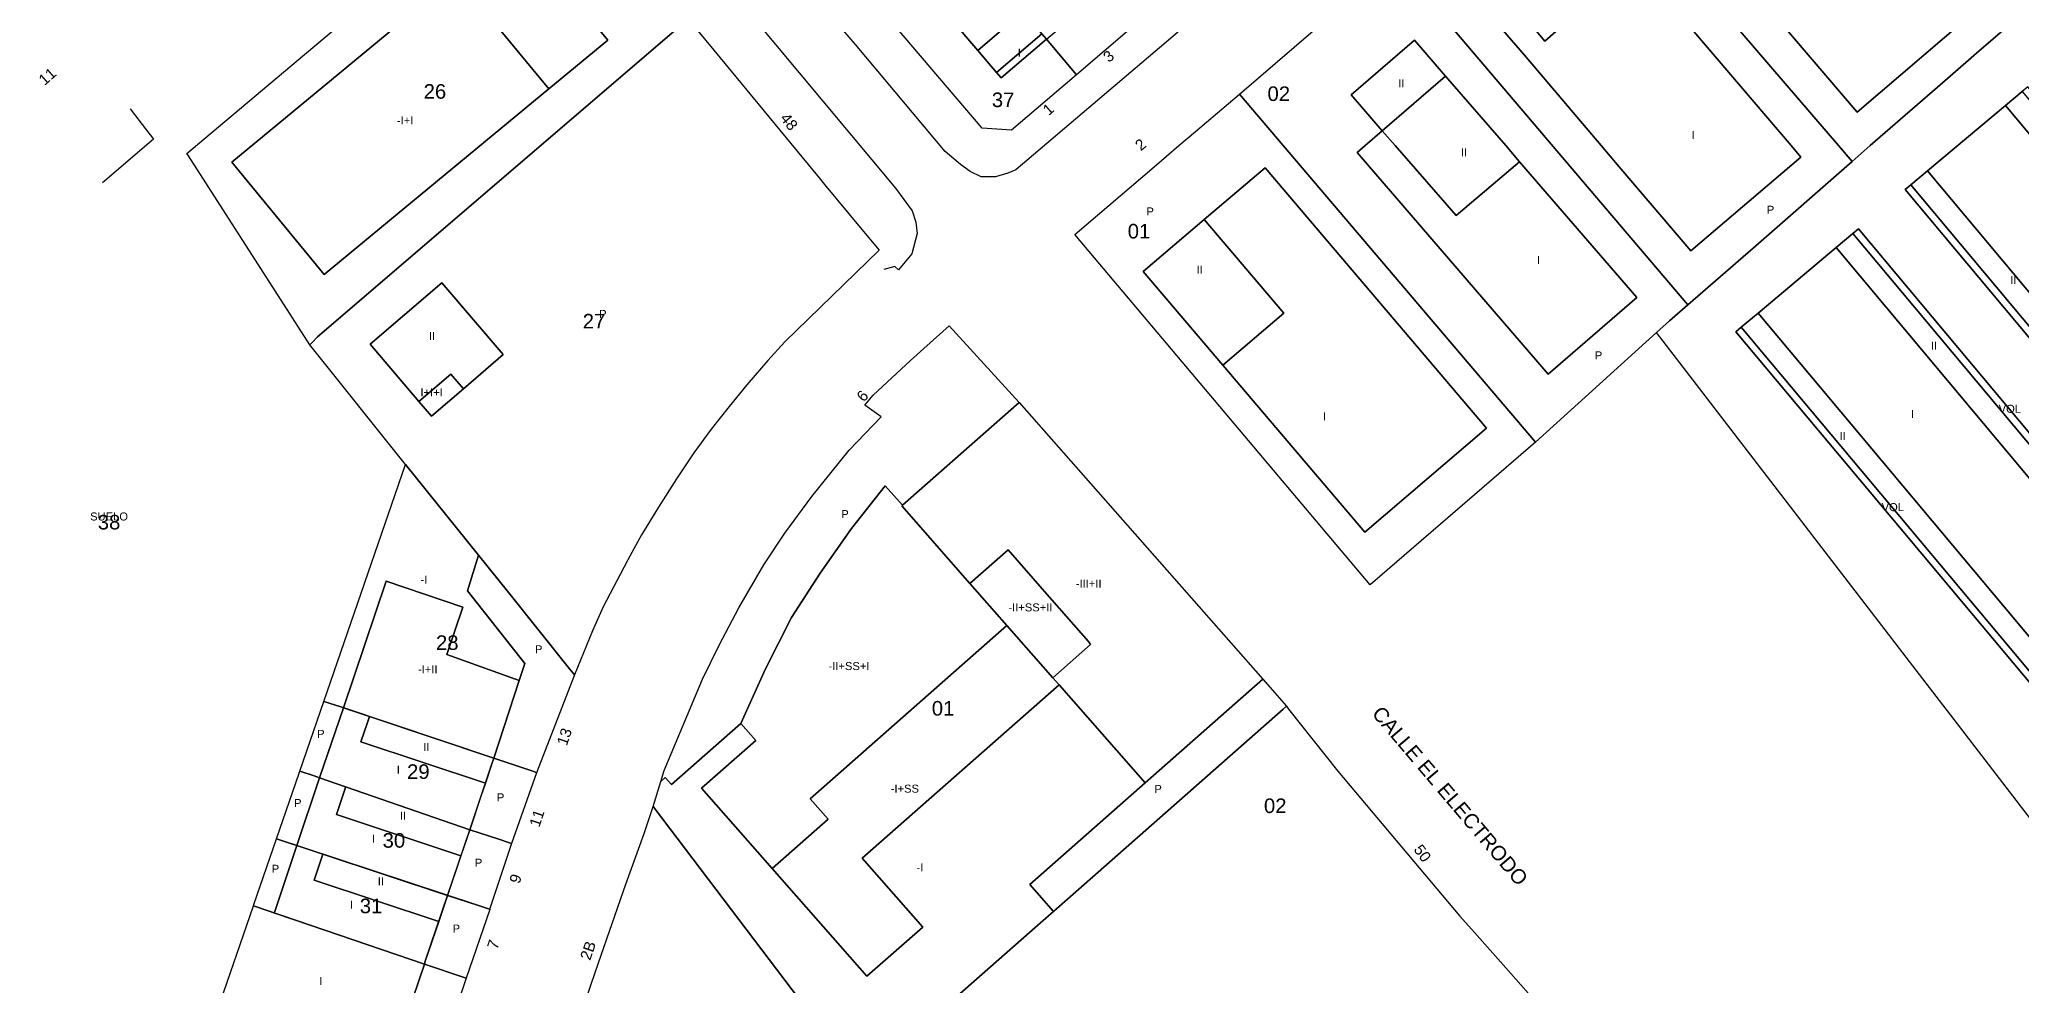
# Model space of a CAD drawing. Header units: millimetres. Extents: x 2440 to 3220, y 1839 to 2413.
# Drawn here: x 2445.1 to 2717.5, y 2033.8 to 2163.7 of the extents above; entities that cross this region are included whole.
import ezdxf
from ezdxf.enums import TextEntityAlignment as Align

# ---------------------------------------------------------------- set-up
doc = ezdxf.new("R2010")
doc.units = ezdxf.units.MM
for name, color, linetype in [('140200', 6, 'Continuous'), ('145201', 1, 'Continuous'), ('BORDILLO', 8, 'Continuous'), ('PG-AA', 8, 'Continuous'), ('PG-LI', 4, 'Continuous'), ('PG-LP', 6, 'Continuous'), ('TXT_CALLE', 7, 'Continuous'), ('TXT_NUM_POLICIA', 7, 'Continuous')]:
    doc.layers.add(name, color=color, linetype=linetype)
doc.styles.add('Arial', font='Arial Regular.ttf')
doc.styles.get("Standard").update_dxf_attribs({"font": 'ARIAL.TTF'})

msp = doc.modelspace()

# ---------------------------------------------------------------- linework, layer by layer
at = {"layer": '140200'}
for points in [[(2653.93, 2194.03), (2676.75, 2213.5), (2707.36, 2177.79), (2711.37, 2173.11), (2713.02, 2171.18), (2716.9, 2166.66), (2711.37, 2161.86), (2707.36, 2158.38), (2696.75, 2149.18), (2694.24, 2147), (2692.37, 2149.18), (2673.51, 2171.18), (2653.93, 2194.03), (2653.93, 2194.03)], [(2631.41, 2174.68), (2653.93, 2194.03), (2673.51, 2171.18), (2692.37, 2149.18), (2694.24, 2147), (2680.64, 2135.11), (2671.67, 2127.31), (2634.38, 2171.18), (2631.41, 2174.68), (2631.41, 2174.68)], [(2565.86, 2184.45), (2563.89, 2186.76), (2571.5, 2193.24), (2573.47, 2190.93), (2587.2, 2174.82), (2587.84, 2174.07), (2590.3, 2171.18), (2590.44, 2171.02), (2591.08, 2170.27), (2595.23, 2165.4), (2587.62, 2158.92), (2583.48, 2163.78), (2582.83, 2164.54), (2580.25, 2167.57), (2579.61, 2168.32), (2577.17, 2171.18), (2565.86, 2184.45), (2565.86, 2184.45)], [(2465.89, 2148.6), (2481.46, 2161.69), (2494.2, 2172.4), (2509.36, 2185.15), (2511.53, 2186.98), (2511.99, 2187.36), (2515.04, 2183.46), (2518.15, 2186.04), (2520.94, 2182.65), (2529.64, 2172.11), (2533.78, 2167.1), (2534.22, 2166.56), (2483.25, 2122.89), (2482.49, 2122.1), (2482.21, 2121.81), (2465.54, 2147.78), (2465.31, 2148.1), (2465.89, 2148.6), (2465.89, 2148.6)], [(2557.96, 2171.18), (2552.76, 2177.28), (2563.89, 2186.76), (2565.86, 2184.45), (2577.17, 2171.18), (2579.61, 2168.32), (2580.25, 2167.57), (2582.83, 2164.54), (2583.48, 2163.78), (2587.62, 2158.92), (2578.66, 2151.28), (2574.66, 2151.58), (2557.96, 2171.18), (2557.96, 2171.18)], [(2610.02, 2156.26), (2627.35, 2171.18), (2631.41, 2174.68), (2634.38, 2171.18), (2671.67, 2127.31), (2669.13, 2125.11), (2667.37, 2123.52), (2650.71, 2108.43), (2616.04, 2149.18), (2610.02, 2156.26), (2610.02, 2156.26)], [(2719.23, 2056.1), (2707.35, 2071.54), (2707.17, 2071.78), (2667.37, 2123.52), (2669.13, 2125.11), (2671.67, 2127.31), (2680.64, 2135.11), (2694.24, 2147), (2696.75, 2149.18), (2707.36, 2158.38), (2711.37, 2161.86), (2716.9, 2166.66), (2722.12, 2171.18)], [(2557.86, 2137.91), (2560.51, 2134.83), (2547.51, 2122.2), (2545.17, 2119.67), (2542.31, 2116.33), (2539.87, 2113.34), (2537.41, 2110.22), (2534.99, 2106.96), (2532.61, 2103.39), (2530.14, 2099.53), (2527.83, 2095.7), (2525.95, 2092.28), (2525.85, 2092.1), (2522.54, 2085.82), (2521.09, 2082.54), (2518.59, 2076.47), (2517.93, 2077.29), (2509.55, 2087.74), (2495.37, 2105.39), (2482.21, 2121.81), (2482.49, 2122.1), (2483.25, 2122.89), (2534.22, 2166.56), (2537.74, 2162.3), (2552.24, 2144.73), (2552.99, 2143.82), (2557.86, 2137.91), (2557.86, 2137.91)], [(2650.71, 2108.43), (2644.69, 2103.24), (2627.99, 2088.83), (2587.37, 2136.98), (2598.29, 2146.27), (2601.71, 2149.18), (2603.97, 2151.11), (2610.02, 2156.26), (2616.04, 2149.18), (2650.71, 2108.43), (2650.71, 2108.43)], [(2558.54, 2113.53), (2559.65, 2114.91), (2564.79, 2119.66), (2566.65, 2121.32), (2570.11, 2124.43), (2579.75, 2113.91), (2613.23, 2075.86), (2616.48, 2072.16), (2616.05, 2071.78), (2588.67, 2047.69), (2584.44, 2043.97), (2581.14, 2041.07), (2566.64, 2028.31)], [(2558.02, 2020.72), (2531.69, 2055.38), (2529.4, 2058.38), (2530.46, 2061.82), (2530.92, 2063.32), (2536.22, 2075.86), (2538.54, 2080.63), (2541.21, 2085.7), (2544.65, 2091.61), (2547.53, 2095.92), (2551.25, 2100.96), (2556.37, 2107.32), (2560.75, 2111.9), (2558.54, 2113.53), (2558.54, 2113.53)], [(2495.37, 2105.39), (2509.55, 2087.74), (2517.93, 2077.29), (2518.59, 2076.47), (2513.37, 2063.03), (2512.99, 2063.19), (2507.5, 2065.02), (2486.47, 2072.06), (2484.15, 2072.83), (2495.37, 2105.39), (2495.37, 2105.39)], [(2483.55, 2062.32), (2482.79, 2062.58), (2480.84, 2063.24), (2484.15, 2072.83), (2486.47, 2072.06), (2507.5, 2065.02), (2512.99, 2063.19), (2513.37, 2063.03), (2509.94, 2053.3), (2509.68, 2053.39), (2508.19, 2053.88), (2504.19, 2055.2), (2483.55, 2062.32), (2483.55, 2062.32)], [(2596.52, 1971.6), (2595.38, 1973.27), (2594.38, 1976.02), (2566.64, 2015.29), (2560.97, 2023.32), (2566.64, 2028.31), (2581.14, 2041.07), (2588.67, 2047.69), (2616.05, 2071.78), (2616.48, 2072.16), (2616.78, 2071.78), (2623.53, 2063.23), (2640.34, 2043.32), (2642.33, 2041.07), (2646.64, 2036.21), (2651.84, 2030.35), (2657.44, 2023.97), (2646.64, 2014.69), (2596.52, 1971.6), (2596.52, 1971.6)], [(2480.75, 2062.96), (2480.84, 2063.24), (2482.79, 2062.58), (2483.55, 2062.32), (2504.19, 2055.2), (2508.19, 2053.88), (2509.68, 2053.39), (2509.94, 2053.3), (2506.98, 2044.39), (2506.94, 2044.25), (2506.76, 2044.31), (2506.63, 2044.36), (2505.38, 2044.77), (2481.4, 2052.71), (2478.58, 2053.64), (2477.64, 2053.95), (2480.75, 2062.96), (2480.75, 2062.96)], [(2517.96, 2025.21), (2520.9, 2033.98), (2521.9, 2036.93), (2525.68, 2047.74), (2528.16, 2054.67), (2529.4, 2058.38), (2529.4, 2058.38)], [(2529.4, 2058.38), (2531.69, 2055.38), (2558.02, 2020.72)], [(2506.76, 2044.31), (2506.94, 2044.25), (2503.72, 2034.79), (2503.44, 2034.88), (2497.96, 2036.74), (2474.46, 2044.72), (2474.53, 2044.93), (2477.64, 2053.95), (2478.58, 2053.64), (2481.4, 2052.71), (2505.38, 2044.77), (2506.63, 2044.36), (2506.76, 2044.31), (2506.76, 2044.31)], [(2469.47, 2030.27), (2474.46, 2044.72), (2497.96, 2036.74), (2503.44, 2034.88), (2503.72, 2034.79), (2498.67, 2019.88), (2498.41, 2019.97), (2492.92, 2021.81), (2472.32, 2028.73), (2469.53, 2029.67), (2469.3, 2029.75), (2469.47, 2030.27), (2469.47, 2030.27)]]:
    msp.add_lwpolyline(points, dxfattribs=at)
at = {"layer": 'BORDILLO'}
for p, q in [((2457.51, 2154.24), (2459.77, 2151.29)), ((2459.77, 2151.29), (2460.59, 2150.23))]:
    msp.add_line(p, q, dxfattribs=at)
for points in [[(2539.48, 2171.18), (2562.75, 2143.35), (2565.01, 2140.23), (2565.53, 2138.64), (2565.69, 2137.09), (2564.99, 2134.33), (2563.13, 2132.1), (2562.63, 2132.56), (2561.11, 2132.15)], [(2609.06, 2171.18), (2579.27, 2145.83), (2578.17, 2145.37), (2576.47, 2144.87), (2574.53, 2144.91), (2573.01, 2145.6), (2571.68, 2146.59), (2569.58, 2148.35), (2557.25, 2163.05), (2550.29, 2171.18)], [(2460.59, 2150.23), (2460.71, 2150.06), (2453.69, 2144.05)]]:
    msp.add_lwpolyline(points, dxfattribs=at)
at = {"layer": 'PG-LI'}
for points in [[(2653.93, 2194.03), (2676.75, 2213.5), (2707.36, 2177.79), (2711.37, 2173.11), (2713.02, 2171.18), (2716.9, 2166.66), (2711.37, 2161.86), (2707.36, 2158.38), (2696.75, 2149.18), (2694.24, 2147), (2692.37, 2149.18), (2673.51, 2171.18), (2653.93, 2194.03), (2653.93, 2194.03)], [(2685.89, 2195.13), (2679.45, 2202.66), (2664.27, 2189.7), (2670.71, 2182.17), (2694.96, 2153.76), (2710.14, 2166.72), (2685.89, 2195.13), (2685.89, 2195.13)], [(2634.38, 2171.18), (2631.41, 2174.68), (2653.93, 2194.03), (2673.51, 2171.18), (2692.37, 2149.18), (2694.24, 2147), (2680.64, 2135.11), (2671.67, 2127.31), (2634.38, 2171.18), (2634.38, 2171.18)], [(2685.89, 2195.13), (2710.14, 2166.72), (2694.96, 2153.76), (2670.71, 2182.17), (2685.89, 2195.13), (2685.89, 2195.13)], [(2465.89, 2148.6), (2481.46, 2161.69), (2494.2, 2172.4), (2509.36, 2185.15), (2511.53, 2186.98), (2511.99, 2187.36), (2515.04, 2183.46), (2518.15, 2186.04), (2520.94, 2182.65), (2529.64, 2172.11), (2533.78, 2167.1), (2534.22, 2166.56), (2483.25, 2122.89), (2482.49, 2122.1), (2482.21, 2121.81), (2465.54, 2147.78), (2465.31, 2148.1), (2465.89, 2148.6), (2465.89, 2148.6)], [(2552.76, 2177.28), (2563.89, 2186.76), (2565.86, 2184.45), (2559.66, 2179.18), (2566.46, 2171.18), (2574.04, 2162.26), (2576.61, 2159.24), (2577.26, 2158.48), (2583.48, 2163.78), (2587.62, 2158.92), (2578.66, 2151.28), (2574.66, 2151.58), (2557.96, 2171.18), (2552.76, 2177.28), (2552.76, 2177.28)], [(2559.66, 2179.18), (2565.86, 2184.45), (2577.17, 2171.18), (2579.61, 2168.32), (2580.25, 2167.57), (2574.04, 2162.26), (2566.46, 2171.18), (2559.66, 2179.18), (2559.66, 2179.18)], [(2644.98, 2171.18), (2642.68, 2169.22), (2649.19, 2161.58), (2659.75, 2149.18), (2662.23, 2146.27), (2672.07, 2134.71), (2687.2, 2147.6), (2685.86, 2149.18), (2667.14, 2171.18), (2664.35, 2174.46), (2660.16, 2179.35), (2657.81, 2182.1), (2654.34, 2179.15), (2645.37, 2171.51), (2644.98, 2171.18), (2644.98, 2171.18)], [(2502.35, 2172.42), (2471.47, 2146.92), (2484.2, 2131.49), (2515.09, 2157), (2523.18, 2163.68), (2510.45, 2179.1), (2502.35, 2172.42), (2502.35, 2172.42)], [(2515.09, 2157), (2502.35, 2172.42), (2510.45, 2179.1), (2523.18, 2163.68), (2515.09, 2157), (2515.09, 2157)], [(2645.64, 2171.18), (2645.37, 2171.51), (2654.34, 2179.15), (2656.97, 2176.51), (2660.16, 2179.35), (2664.35, 2174.46), (2660.65, 2171.18), (2652.02, 2163.53), (2645.64, 2171.18), (2645.64, 2171.18)], [(2616.04, 2149.18), (2610.02, 2156.26), (2627.35, 2171.18), (2631.41, 2174.68), (2634.38, 2171.18), (2671.67, 2127.31), (2669.13, 2125.11), (2667.37, 2123.52), (2650.71, 2108.43), (2616.04, 2149.18), (2616.04, 2149.18)], [(2667.14, 2171.18), (2685.86, 2149.18), (2687.2, 2147.6), (2672.07, 2134.71), (2662.23, 2146.27), (2659.75, 2149.18), (2649.19, 2161.58), (2642.68, 2169.22), (2644.98, 2171.18), (2645.37, 2171.51), (2645.64, 2171.18), (2652.02, 2163.53), (2660.65, 2171.18), (2664.35, 2174.46), (2667.14, 2171.18), (2667.14, 2171.18)], [(2515.09, 2157), (2484.2, 2131.49), (2471.47, 2146.92), (2502.35, 2172.42), (2515.09, 2157), (2515.09, 2157)], [(2583.48, 2163.78), (2591.08, 2170.27), (2595.23, 2165.4), (2587.62, 2158.92), (2583.48, 2163.78), (2583.48, 2163.78)], [(2719.23, 2056.1), (2707.35, 2071.54), (2707.17, 2071.78), (2667.37, 2123.52), (2669.13, 2125.11), (2671.67, 2127.31), (2680.64, 2135.11), (2694.24, 2147), (2696.75, 2149.18), (2707.36, 2158.38), (2711.37, 2161.86), (2716.9, 2166.66), (2722.12, 2171.18)], [(2557.86, 2137.91), (2560.51, 2134.83), (2547.51, 2122.2), (2545.17, 2119.67), (2542.31, 2116.33), (2539.87, 2113.34), (2537.41, 2110.22), (2534.99, 2106.96), (2532.61, 2103.39), (2530.14, 2099.53), (2527.83, 2095.7), (2525.95, 2092.28), (2525.85, 2092.1), (2522.54, 2085.82), (2521.09, 2082.54), (2518.59, 2076.47), (2517.93, 2077.29), (2509.55, 2087.74), (2495.37, 2105.39), (2482.21, 2121.81), (2482.49, 2122.1), (2483.25, 2122.89), (2534.22, 2166.56), (2537.74, 2162.3), (2552.24, 2144.73), (2552.99, 2143.82), (2557.86, 2137.91), (2557.86, 2137.91)], [(2574.04, 2162.26), (2580.25, 2167.57), (2582.83, 2164.54), (2576.61, 2159.24), (2574.04, 2162.26), (2574.04, 2162.26)], [(2576.61, 2159.24), (2582.83, 2164.54), (2583.48, 2163.78), (2577.26, 2158.48), (2576.61, 2159.24), (2576.61, 2159.24)], [(2629.66, 2151.2), (2625.38, 2156.14), (2634.08, 2163.68), (2638.37, 2158.72), (2629.66, 2151.2), (2629.66, 2151.2)], [(2638.37, 2158.72), (2634.08, 2163.68), (2625.38, 2156.14), (2629.66, 2151.2), (2627.32, 2149.18), (2626.19, 2148.21), (2652.47, 2117.77), (2664.67, 2128.33), (2648.54, 2146.97), (2646.63, 2149.18), (2638.37, 2158.72), (2638.37, 2158.72)], [(2648.54, 2146.97), (2639.83, 2139.59), (2631.43, 2149.18), (2629.66, 2151.2), (2638.37, 2158.72), (2646.63, 2149.18), (2648.54, 2146.97), (2648.54, 2146.97)], [(2650.71, 2108.43), (2644.69, 2103.24), (2627.99, 2088.83), (2587.37, 2136.98), (2598.29, 2146.27), (2601.71, 2149.18), (2603.97, 2151.11), (2610.02, 2156.26), (2616.04, 2149.18), (2650.71, 2108.43), (2650.71, 2108.43)], [(2702.31, 2143.77), (2701.54, 2143.13), (2743.95, 2092.55), (2744.71, 2093.19), (2747.01, 2095.12), (2757.75, 2104.12), (2760.04, 2106.05), (2760.81, 2106.69), (2718.4, 2157.26), (2717.63, 2156.62), (2715.33, 2154.7), (2704.61, 2145.7), (2702.31, 2143.77), (2702.31, 2143.77)], [(2757.75, 2104.12), (2715.33, 2154.7), (2717.63, 2156.62), (2760.04, 2106.05), (2757.75, 2104.12), (2757.75, 2104.12)], [(2747.01, 2095.12), (2704.61, 2145.7), (2715.33, 2154.7), (2757.75, 2104.12), (2747.01, 2095.12), (2747.01, 2095.12)], [(2648.54, 2146.97), (2664.67, 2128.33), (2652.47, 2117.77), (2626.19, 2148.21), (2627.32, 2149.18), (2629.66, 2151.2), (2631.43, 2149.18), (2639.83, 2139.59), (2648.54, 2146.97), (2648.54, 2146.97)], [(2605.18, 2139.01), (2596.79, 2131.88), (2607.75, 2119.01), (2627.27, 2096.09), (2644.01, 2110.35), (2613.55, 2146.14), (2605.18, 2139.01), (2605.18, 2139.01)], [(2607.75, 2119.01), (2616.13, 2126.14), (2605.18, 2139.01), (2613.55, 2146.14), (2644.01, 2110.35), (2627.27, 2096.09), (2607.75, 2119.01), (2607.75, 2119.01)], [(2744.71, 2093.19), (2702.31, 2143.77), (2704.61, 2145.7), (2747.01, 2095.12), (2744.71, 2093.19), (2744.71, 2093.19)], [(2744.71, 2093.19), (2743.95, 2092.55), (2701.54, 2143.13), (2702.31, 2143.77), (2744.71, 2093.19), (2744.71, 2093.19)], [(2607.75, 2119.01), (2596.79, 2131.88), (2605.18, 2139.01), (2616.13, 2126.14), (2607.75, 2119.01), (2607.75, 2119.01)], [(2679.02, 2124.24), (2678.26, 2123.6), (2720.67, 2073.02), (2721.43, 2073.66), (2723.73, 2075.6), (2734.45, 2084.59), (2736.75, 2086.52), (2737.53, 2087.16), (2695.11, 2137.74), (2694.34, 2137.1), (2692.05, 2135.17), (2681.32, 2126.17), (2679.02, 2124.24), (2679.02, 2124.24)], [(2734.45, 2084.59), (2692.05, 2135.17), (2694.34, 2137.1), (2736.75, 2086.52), (2734.45, 2084.59), (2734.45, 2084.59)], [(2736.75, 2086.52), (2694.34, 2137.1), (2695.11, 2137.74), (2737.53, 2087.16), (2736.75, 2086.52), (2736.75, 2086.52)], [(2723.73, 2075.6), (2681.32, 2126.17), (2692.05, 2135.17), (2734.45, 2084.59), (2723.73, 2075.6), (2723.73, 2075.6)], [(2497.22, 2114.03), (2490.49, 2121.89), (2500.35, 2130.34), (2508.81, 2120.47), (2503.34, 2115.78), (2501.62, 2117.8), (2497.22, 2114.03), (2497.22, 2114.03)], [(2503.34, 2115.78), (2508.81, 2120.47), (2500.35, 2130.34), (2490.49, 2121.89), (2497.22, 2114.03), (2498.94, 2112.01), (2503.34, 2115.78), (2503.34, 2115.78)], [(2721.43, 2073.66), (2679.02, 2124.24), (2681.32, 2126.17), (2723.73, 2075.6), (2721.43, 2073.66), (2721.43, 2073.66)], [(2530.46, 2061.82), (2530.92, 2063.32), (2536.22, 2075.86), (2538.54, 2080.63), (2541.21, 2085.7), (2544.65, 2091.61), (2547.53, 2095.92), (2551.25, 2100.96), (2556.37, 2107.32), (2560.75, 2111.9), (2558.54, 2113.53), (2559.65, 2114.91), (2564.79, 2119.66), (2566.65, 2121.32), (2570.11, 2124.43), (2579.75, 2113.91), (2563.69, 2099.78), (2561.33, 2102.46), (2556.69, 2096.59), (2552.36, 2090.42), (2548.44, 2084.33), (2544.87, 2077.31), (2541.48, 2069.81), (2531.92, 2061.39), (2531.07, 2062.36), (2530.46, 2061.82), (2530.46, 2061.82)], [(2721.43, 2073.66), (2720.67, 2073.02), (2678.26, 2123.6), (2679.02, 2124.24), (2721.43, 2073.66), (2721.43, 2073.66)], [(2503.34, 2115.78), (2498.94, 2112.01), (2497.22, 2114.03), (2501.62, 2117.8), (2503.34, 2115.78), (2503.34, 2115.78)], [(2572.97, 2089.02), (2563.59, 2099.69), (2563.69, 2099.78), (2579.75, 2113.91), (2613.23, 2075.86), (2597.06, 2061.64), (2585.22, 2075.1), (2584.36, 2076.08), (2589.56, 2080.65), (2589.27, 2081.06), (2583.23, 2087.93), (2578.21, 2093.63), (2572.97, 2089.02), (2572.97, 2089.02)], [(2486.82, 2071.94), (2486.47, 2072.06), (2484.15, 2072.83), (2495.37, 2105.39), (2505.4, 2092.9), (2503.87, 2088.03), (2511.75, 2078.02), (2511, 2075.7), (2501.03, 2079.28), (2503.23, 2085.77), (2492.72, 2089.34), (2486.82, 2071.94), (2486.82, 2071.94)], [(2545.79, 2049.88), (2536.08, 2060.91), (2543.54, 2067.47), (2541.48, 2069.81), (2544.87, 2077.31), (2548.44, 2084.33), (2552.36, 2090.42), (2556.69, 2096.59), (2561.33, 2102.46), (2563.69, 2099.78), (2563.59, 2099.69), (2572.97, 2089.02), (2578.06, 2083.24), (2550.99, 2059.43), (2553.46, 2056.63), (2545.79, 2049.88), (2545.79, 2049.88)], [(2511, 2075.7), (2511.75, 2078.02), (2503.87, 2088.03), (2505.4, 2092.9), (2509.55, 2087.74), (2517.93, 2077.29), (2518.59, 2076.47), (2513.37, 2063.03), (2512.99, 2063.19), (2507.5, 2065.02), (2511, 2075.7), (2511, 2075.7)], [(2578.06, 2083.24), (2572.97, 2089.02), (2578.21, 2093.63), (2583.23, 2087.93), (2589.27, 2081.06), (2589.56, 2080.65), (2584.36, 2076.08), (2578.06, 2083.24), (2578.06, 2083.24)], [(2507.5, 2065.02), (2486.82, 2071.94), (2492.72, 2089.34), (2503.23, 2085.77), (2501.03, 2079.28), (2511, 2075.7), (2507.5, 2065.02), (2507.5, 2065.02)], [(2585.22, 2075.1), (2558.15, 2051.29), (2566.49, 2041.82), (2558.81, 2035.07), (2545.79, 2049.88), (2553.46, 2056.63), (2550.99, 2059.43), (2578.06, 2083.24), (2584.36, 2076.08), (2585.22, 2075.1), (2585.22, 2075.1)], [(2584.44, 2043.97), (2581.14, 2041.07), (2566.64, 2028.31), (2560.97, 2023.32), (2558.02, 2020.72), (2531.69, 2055.38), (2529.4, 2058.38), (2530.46, 2061.82), (2531.07, 2062.36), (2531.92, 2061.39), (2541.48, 2069.81), (2543.54, 2067.47), (2536.08, 2060.91), (2545.79, 2049.88), (2558.81, 2035.07), (2566.49, 2041.82), (2558.15, 2051.29), (2585.22, 2075.1), (2597.06, 2061.64), (2581.19, 2047.67), (2584.44, 2043.97), (2584.44, 2043.97)], [(2584.44, 2043.97), (2581.19, 2047.67), (2597.06, 2061.64), (2613.23, 2075.86), (2616.48, 2072.16), (2616.05, 2071.78), (2588.67, 2047.69), (2584.44, 2043.97), (2584.44, 2043.97)], [(2486.47, 2072.06), (2486.82, 2071.94), (2483.55, 2062.32), (2482.79, 2062.58), (2480.84, 2063.24), (2484.15, 2072.83), (2486.47, 2072.06), (2486.47, 2072.06)], [(2486.82, 2071.94), (2490.4, 2070.75), (2490.08, 2069.8), (2489.23, 2067.26), (2506.35, 2061.58), (2506, 2060.56), (2505.77, 2059.88), (2504.19, 2055.2), (2483.55, 2062.32), (2486.82, 2071.94), (2486.82, 2071.94)], [(2490.08, 2069.8), (2490.4, 2070.75), (2507.5, 2065.02), (2507.21, 2064.13), (2506.35, 2061.58), (2489.23, 2067.26), (2490.08, 2069.8), (2490.08, 2069.8)], [(2596.52, 1971.6), (2595.38, 1973.27), (2594.38, 1976.02), (2566.64, 2015.29), (2560.97, 2023.32), (2566.64, 2028.31), (2581.14, 2041.07), (2588.67, 2047.69), (2616.05, 2071.78), (2616.48, 2072.16), (2616.78, 2071.78), (2623.53, 2063.23), (2640.34, 2043.32), (2642.33, 2041.07), (2646.64, 2036.21), (2651.84, 2030.35), (2657.44, 2023.97), (2646.64, 2014.69), (2596.52, 1971.6), (2596.52, 1971.6)], [(2480.75, 2062.96), (2480.84, 2063.24), (2482.79, 2062.58), (2483.55, 2062.32), (2483.47, 2062.06), (2480.42, 2053.03), (2478.58, 2053.64), (2477.64, 2053.95), (2480.75, 2062.96), (2480.75, 2062.96)], [(2512.99, 2063.19), (2513.37, 2063.03), (2509.94, 2053.3), (2509.68, 2053.39), (2508.19, 2053.88), (2504.19, 2055.2), (2507.21, 2064.13), (2507.5, 2065.02), (2512.99, 2063.19), (2512.99, 2063.19)], [(2483.47, 2062.06), (2483.55, 2062.32), (2487.13, 2061.08), (2487.06, 2060.87), (2485.87, 2057.3), (2502.99, 2051.63), (2501.14, 2046.17), (2481.4, 2052.71), (2480.42, 2053.03), (2483.47, 2062.06), (2483.47, 2062.06)], [(2487.06, 2060.87), (2487.13, 2061.08), (2504.19, 2055.2), (2502.99, 2051.63), (2485.87, 2057.3), (2487.06, 2060.87), (2487.06, 2060.87)], [(2517.96, 2025.21), (2520.9, 2033.98), (2521.9, 2036.93), (2525.68, 2047.74), (2528.16, 2054.67), (2529.4, 2058.38), (2529.4, 2058.38)], [(2529.4, 2058.38), (2531.69, 2055.38), (2558.02, 2020.72)], [(2509.94, 2053.3), (2506.98, 2044.39), (2506.94, 2044.25), (2506.76, 2044.31), (2506.63, 2044.36), (2505.38, 2044.77), (2501.14, 2046.17), (2504.19, 2055.2), (2508.19, 2053.88), (2509.68, 2053.39), (2509.94, 2053.3), (2509.94, 2053.3)], [(2474.53, 2044.93), (2477.64, 2053.95), (2478.58, 2053.64), (2480.42, 2053.03), (2477.4, 2043.97), (2477.33, 2043.74), (2474.46, 2044.72), (2474.53, 2044.93), (2474.53, 2044.93)], [(2477.4, 2043.97), (2480.42, 2053.03), (2481.4, 2052.71), (2484.01, 2051.84), (2482.82, 2048.27), (2499.94, 2042.6), (2498.09, 2037.13), (2497.96, 2036.74), (2477.33, 2043.74), (2477.4, 2043.97), (2477.4, 2043.97)], [(2499.94, 2042.6), (2482.82, 2048.27), (2484.01, 2051.84), (2501.14, 2046.17), (2499.94, 2042.6), (2499.94, 2042.6)], [(2469.47, 2030.27), (2474.46, 2044.72), (2497.96, 2036.74), (2493.13, 2022.44), (2492.92, 2021.81), (2472.32, 2028.73), (2469.53, 2029.67), (2469.3, 2029.75), (2469.47, 2030.27), (2469.47, 2030.27)], [(2498.09, 2037.13), (2501.14, 2046.17), (2505.38, 2044.77), (2506.63, 2044.36), (2506.76, 2044.31), (2506.94, 2044.25), (2503.72, 2034.79), (2503.44, 2034.88), (2497.96, 2036.74), (2498.09, 2037.13), (2498.09, 2037.13)], [(2493.13, 2022.44), (2497.96, 2036.74), (2503.44, 2034.88), (2503.72, 2034.79), (2498.67, 2019.88), (2498.41, 2019.97), (2492.92, 2021.81), (2493.13, 2022.44), (2493.13, 2022.44)]]:
    msp.add_lwpolyline(points, dxfattribs=at)
at = {"layer": 'PG-LP'}
for points in [[(2595.23, 2165.4), (2587.62, 2158.92), (2578.66, 2151.28), (2574.66, 2151.58), (2557.96, 2171.18)], [(2517.96, 2025.21), (2520.9, 2033.98), (2521.9, 2036.93), (2525.68, 2047.74), (2528.16, 2054.68), (2529.4, 2058.38)], [(2529.4, 2058.38), (2531.68, 2055.38), (2558.02, 2020.72)]]:
    msp.add_lwpolyline(points, dxfattribs=at)

# ---------------------------------------------------------------- texts
at = {"layer": '145201'}
for s, p in [('26', (2499.41, 2155.02)), ('37', (2577.53, 2153.87)), ('02', (2615.43, 2154.71)), ('01', (2596.21, 2135.82)), ('27', (2521.28, 2123.46)), ('38', (2454.61, 2095.85)), ('28', (2501.11, 2079.3)), ('01', (2569.28, 2070.28)), ('29', (2497.13, 2061.58)), ('02', (2614.94, 2056.89)), ('30', (2493.77, 2052.13)), ('31', (2490.63, 2043.13))]:
    msp.add_text(s, height=2, dxfattribs=at).set_placement(p, align=Align.BOTTOM_CENTER)
at = {"layer": 'PG-AA'}
for s, p in [('I', (2579.76, 2161.08)), ('II', (2632.28, 2156.86)), ('-I+I', (2495.32, 2151.75)), ('I', (2672.42, 2149.75)), ('II', (2640.9, 2147.36)), ('P', (2597.75, 2139.25)), ('P', (2683.04, 2139.49)), ('I', (2651.13, 2132.57)), ('II', (2604.55, 2131.25)), ('II', (2716.42, 2129.84)), ('P', (2522.5, 2125.17)), ('II', (2499.02, 2122.14)), ('P', (2659.39, 2119.49)), ('II', (2705.52, 2120.81)), ('I+I+I', (2498.96, 2114.39)), ('I', (2621.7, 2111.11)), ('I', (2702.55, 2111.45)), ('VOL', (2715.94, 2112.14)), ('II', (2692.95, 2108.42)), ('SUELO', (2454.61, 2097.35)), ('P', (2555.79, 2097.68)), ('VOL', (2699.85, 2098.63)), ('-I', (2497.91, 2088.67)), ('-III+II', (2589.29, 2088.14)), ('-II+SS+II', (2581.28, 2084.86)), ('P', (2513.68, 2079.11)), ('-I+II', (2498.43, 2076.37)), ('-II+SS+I', (2556.34, 2076.8)), ('P', (2483.73, 2067.49)), ('II', (2498.22, 2065.69)), ('I', (2494.38, 2062.55)), ('P', (2508.44, 2058.76)), ('-I+SS', (2564.02, 2059.96)), ('P', (2598.84, 2059.92)), ('P', (2480.56, 2057.99)), ('II', (2495.03, 2056.25)), ('I', (2490.98, 2053.08)), ('P', (2477.49, 2048.95)), ('P', (2505.41, 2049.78)), ('-I', (2566.08, 2049.14)), ('II', (2491.98, 2047.22)), ('I', (2487.95, 2044.04)), ('P', (2502.36, 2040.74)), ('I', (2483.73, 2033.55))]:
    msp.add_text(s, height=1.1, dxfattribs=at).set_placement(p, align=Align.BOTTOM_CENTER)
at = {"layer": 'TXT_CALLE', "style": 'Arial'}
msp.add_text('CALLE EL ELECTRODO', height=2, rotation=310.35, dxfattribs=at).set_placement((2628.12, 2071.1, 592.67))
at = {"layer": 'TXT_NUM_POLICIA', "style": 'Arial'}
for s, rotation, p in [('3', 40.01, (2592.8, 2160.54)), ('11', 41.01, (2446.91, 2157.79)), ('48', 308.78, (2547.17, 2151.72)), ('1', 41.01, (2584.53, 2153.27)), ('2', 40.01, (2597.2, 2148.4)), ('6', 48.7988, (2559.09, 2114.01)), ('13', 71.36, (2518.34, 2067.6)), ('11', 71.36, (2514.56, 2056.41)), ('50', 306.1567, (2634.22, 2051.26)), ('9', 71.36, (2511.63, 2048.09)), ('7', 71.36, (2508.58, 2039.06)), ('2B', 70.6, (2521.59, 2038.21))]:
    msp.add_text(s, height=1.5, rotation=rotation, dxfattribs=at).set_placement(p, align=Align.BOTTOM_CENTER)

doc.saveas('drawing.dxf')
